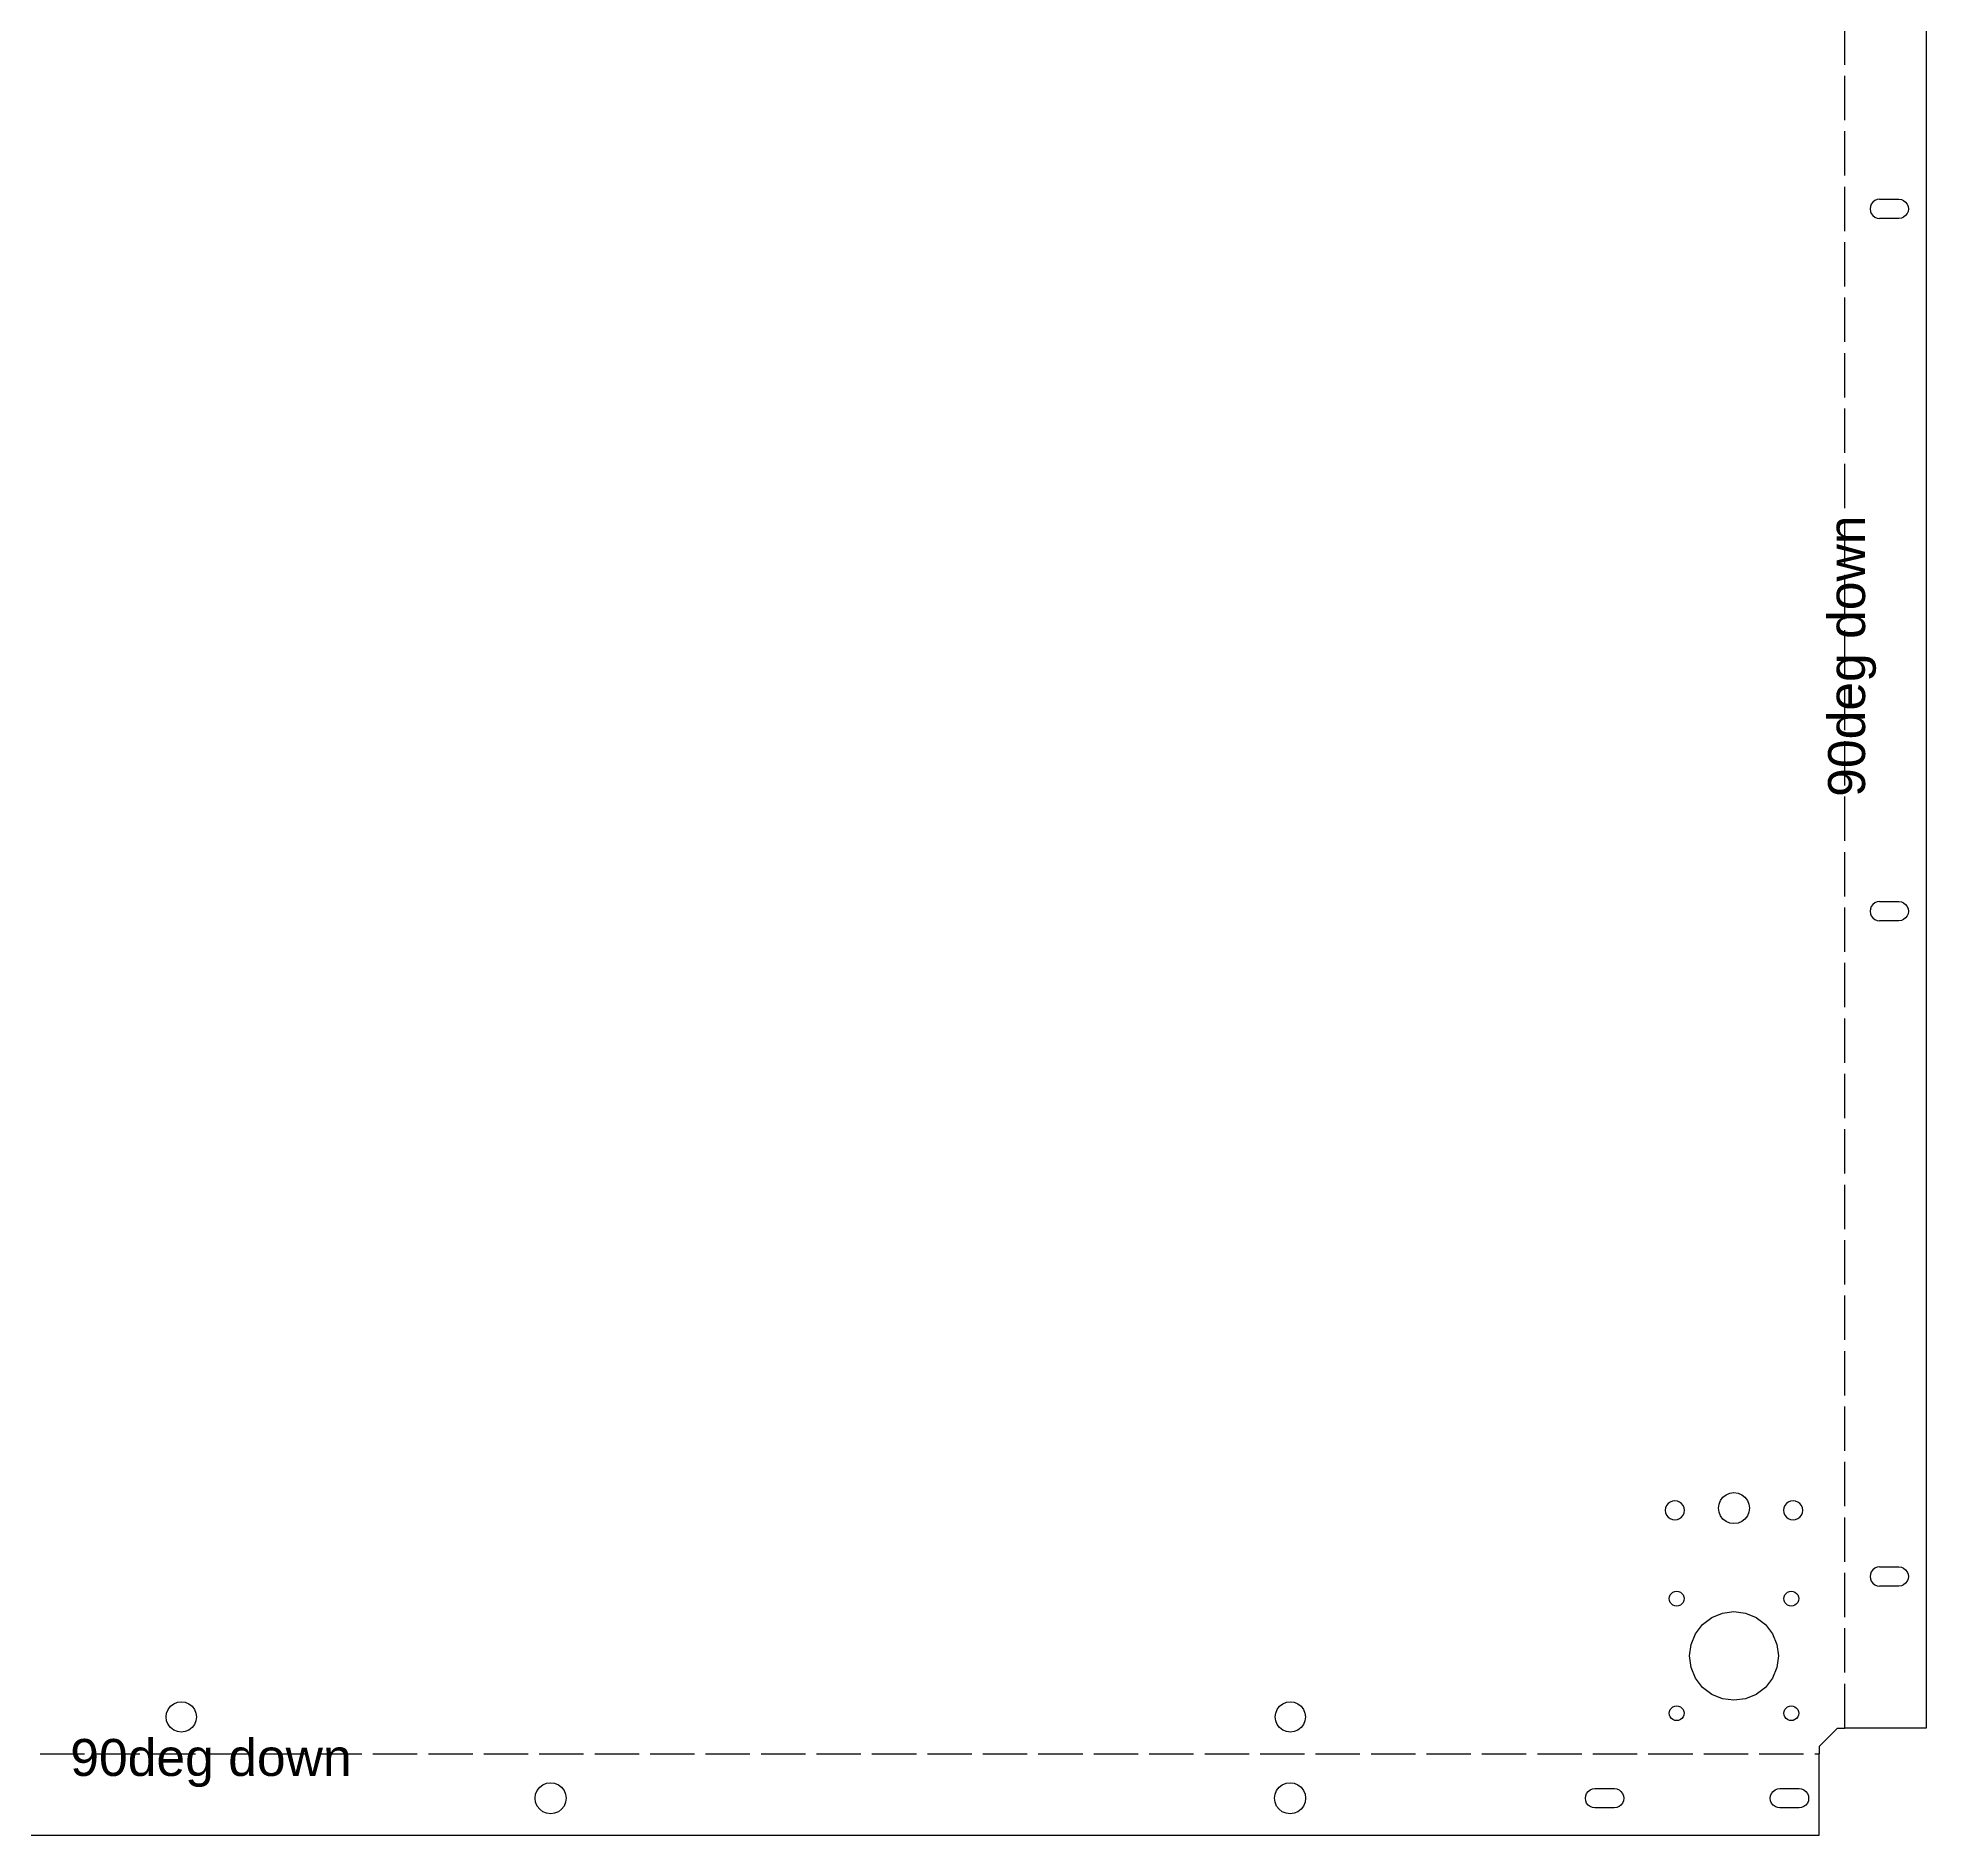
# Model space of a CAD drawing. Extents: x -1267 to 2080, y -21 to 4009.
# Drawn here: x -85 to 425, y 2103 to 2590 of the extents above; entities that cross this region are included whole.
import ezdxf

# ---------------------------------------------------------------- set-up
doc = ezdxf.new("R2010")
doc.units = 0
doc.linetypes.add('ACAD_ISO02W100', pattern=[15, 12, -3])
doc.layers.get('0').update_dxf_attribs({"true_color": 0xffffff})
doc.layers.add('Layer0', color=7, linetype='Continuous', true_color=0xffffff)
doc.styles.add('textstyle28', font='')
doc.styles.add('textstyle35', font='')
doc.styles.get('textstyle28').set_extended_font_data('Arial')
doc.styles.get('textstyle35').set_extended_font_data('Arial')

msp = doc.modelspace()

# ---------------------------------------------------------------- linework, layer by layer
at = {"layer": 'Layer0', "color": 2, "linetype": 'ACAD_ISO02W100', "true_color": 0xffff00}
for p, q in [((403.37, 2132.33, 0.05), (403.37, 2764.18, 0.05)), ((-489.8, 2125.33, 0.05), (396.37, 2125.33, 0.05))]:
    msp.add_line(p, q, dxfattribs=at)
at = {"layer": 'Layer0'}
for p, q in [((425.37, 2764.18, 0.05), (425.37, 2132.33, 0.05)), ((410.26, 2544, 0.05), (410.17, 2543.33, 0.05)), ((410.52, 2544.63, 0.05), (410.26, 2544, 0.05)), ((410.94, 2545.17, 0.05), (410.52, 2544.63, 0.05)), ((411.47, 2545.58, 0.05), (410.94, 2545.17, 0.05)), ((412.1, 2545.84, 0.05), (411.47, 2545.58, 0.05)), ((412.77, 2545.93, 0.05), (412.1, 2545.84, 0.05)), ((412.77, 2545.93, 0.05), (415.37, 2545.93, 0.05)), ((415.37, 2545.93, 0.05), (417.97, 2545.93, 0.05)), ((417.97, 2545.93, 0.05), (418.65, 2545.84, 0.05)), ((418.65, 2545.84, 0.05), (419.27, 2545.58, 0.05)), ((419.27, 2545.58, 0.05), (419.81, 2545.17, 0.05)), ((419.81, 2545.17, 0.05), (420.23, 2544.63, 0.05)), ((420.23, 2544.63, 0.05), (420.49, 2544, 0.05)), ((420.49, 2544, 0.05), (420.57, 2543.33, 0.05)), ((410.17, 2543.33, 0.05), (410.26, 2542.65, 0.05)), ((410.26, 2542.65, 0.05), (410.52, 2542.03, 0.05)), ((410.52, 2542.03, 0.05), (410.94, 2541.49, 0.05)), ((410.94, 2541.49, 0.05), (411.47, 2541.08, 0.05)), ((411.47, 2541.08, 0.05), (412.1, 2540.82, 0.05)), ((412.1, 2540.82, 0.05), (412.77, 2540.73, 0.05)), ((415.37, 2540.73, 0.05), (412.77, 2540.73, 0.05)), ((417.97, 2540.73, 0.05), (415.37, 2540.73, 0.05)), ((418.65, 2540.82, 0.05), (417.97, 2540.73, 0.05)), ((419.27, 2541.08, 0.05), (418.65, 2540.82, 0.05)), ((419.81, 2541.49, 0.05), (419.27, 2541.08, 0.05)), ((420.23, 2542.03, 0.05), (419.81, 2541.49, 0.05)), ((420.49, 2542.65, 0.05), (420.23, 2542.03, 0.05)), ((420.57, 2543.33, 0.05), (420.49, 2542.65, 0.05)), ((410.94, 2355.17, 0.05), (410.52, 2354.63, 0.05)), ((411.47, 2355.58, 0.05), (410.94, 2355.17, 0.05)), ((412.1, 2355.84, 0.05), (411.47, 2355.58, 0.05)), ((412.77, 2355.93, 0.05), (412.1, 2355.84, 0.05)), ((412.77, 2355.93, 0.05), (415.37, 2355.93, 0.05)), ((415.37, 2355.93, 0.05), (417.97, 2355.93, 0.05)), ((417.97, 2355.93, 0.05), (418.65, 2355.84, 0.05)), ((418.65, 2355.84, 0.05), (419.27, 2355.58, 0.05)), ((419.27, 2355.58, 0.05), (419.81, 2355.17, 0.05)), ((419.81, 2355.17, 0.05), (420.23, 2354.63, 0.05)), ((410.26, 2354, 0.05), (410.17, 2353.33, 0.05)), ((410.17, 2353.33, 0.05), (410.26, 2352.65, 0.05)), ((410.52, 2354.63, 0.05), (410.26, 2354, 0.05)), ((410.26, 2352.65, 0.05), (410.52, 2352.03, 0.05)), ((410.52, 2352.03, 0.05), (410.94, 2351.49, 0.05)), ((410.94, 2351.49, 0.05), (411.47, 2351.08, 0.05)), ((411.47, 2351.08, 0.05), (412.1, 2350.82, 0.05)), ((412.1, 2350.82, 0.05), (412.77, 2350.73, 0.05)), ((415.37, 2350.73, 0.05), (412.77, 2350.73, 0.05)), ((417.97, 2350.73, 0.05), (415.37, 2350.73, 0.05)), ((418.65, 2350.82, 0.05), (417.97, 2350.73, 0.05)), ((419.27, 2351.08, 0.05), (418.65, 2350.82, 0.05)), ((419.81, 2351.49, 0.05), (419.27, 2351.08, 0.05)), ((420.23, 2352.03, 0.05), (419.81, 2351.49, 0.05)), ((420.23, 2354.63, 0.05), (420.49, 2354, 0.05)), ((420.49, 2352.65, 0.05), (420.23, 2352.03, 0.05)), ((420.49, 2354, 0.05), (420.57, 2353.33, 0.05)), ((420.57, 2353.33, 0.05), (420.49, 2352.65, 0.05)), ((354.86, 2191.9, 0.05), (354.77, 2191.23, 0.05)), ((355.12, 2192.53, 0.05), (354.86, 2191.9, 0.05)), ((355.54, 2193.07, 0.05), (355.12, 2192.53, 0.05)), ((356.07, 2193.48, 0.05), (355.54, 2193.07, 0.05)), ((356.7, 2193.74, 0.05), (356.07, 2193.48, 0.05)), ((357.37, 2193.83, 0.05), (356.7, 2193.74, 0.05)), ((358.05, 2193.74, 0.05), (357.37, 2193.83, 0.05)), ((358.67, 2193.48, 0.05), (358.05, 2193.74, 0.05)), ((359.21, 2193.07, 0.05), (358.67, 2193.48, 0.05)), ((359.63, 2192.53, 0.05), (359.21, 2193.07, 0.05)), ((359.89, 2191.9, 0.05), (359.63, 2192.53, 0.05)), ((359.97, 2191.23, 0.05), (359.89, 2191.9, 0.05)), ((369.17, 2191.83, 0.05), (369.32, 2192.91, 0.05)), ((369.32, 2190.74, 0.05), (369.17, 2191.83, 0.05)), ((369.32, 2192.91, 0.05), (369.74, 2193.93, 0.05)), ((369.74, 2193.93, 0.05), (370.4, 2194.8, 0.05)), ((370.4, 2194.8, 0.05), (371.27, 2195.46, 0.05)), ((371.27, 2195.46, 0.05), (372.29, 2195.88, 0.05)), ((372.29, 2195.88, 0.05), (373.37, 2196.03, 0.05)), ((373.37, 2196.03, 0.05), (374.46, 2195.88, 0.05)), ((374.46, 2195.88, 0.05), (375.47, 2195.46, 0.05)), ((375.47, 2195.46, 0.05), (376.34, 2194.8, 0.05)), ((376.34, 2194.8, 0.05), (377.01, 2193.93, 0.05)), ((377.01, 2193.93, 0.05), (377.43, 2192.91, 0.05)), ((377.43, 2192.91, 0.05), (377.57, 2191.83, 0.05)), ((377.57, 2191.83, 0.05), (377.43, 2190.74, 0.05)), ((386.86, 2191.9, 0.05), (386.77, 2191.23, 0.05)), ((387.12, 2192.53, 0.05), (386.86, 2191.9, 0.05)), ((387.54, 2193.07, 0.05), (387.12, 2192.53, 0.05)), ((388.07, 2193.48, 0.05), (387.54, 2193.07, 0.05)), ((388.7, 2193.74, 0.05), (388.07, 2193.48, 0.05)), ((389.37, 2193.83, 0.05), (388.7, 2193.74, 0.05)), ((390.05, 2193.74, 0.05), (389.37, 2193.83, 0.05)), ((390.67, 2193.48, 0.05), (390.05, 2193.74, 0.05)), ((391.21, 2193.07, 0.05), (390.67, 2193.48, 0.05)), ((391.63, 2192.53, 0.05), (391.21, 2193.07, 0.05)), ((391.89, 2191.9, 0.05), (391.63, 2192.53, 0.05)), ((391.97, 2191.23, 0.05), (391.89, 2191.9, 0.05)), ((354.77, 2191.23, 0.05), (354.86, 2190.55, 0.05)), ((354.86, 2190.55, 0.05), (355.12, 2189.93, 0.05)), ((355.12, 2189.93, 0.05), (355.54, 2189.39, 0.05)), ((355.54, 2189.39, 0.05), (356.07, 2188.98, 0.05)), ((356.07, 2188.98, 0.05), (356.7, 2188.72, 0.05)), ((356.7, 2188.72, 0.05), (357.37, 2188.63, 0.05)), ((357.37, 2188.63, 0.05), (358.05, 2188.72, 0.05)), ((358.05, 2188.72, 0.05), (358.67, 2188.98, 0.05)), ((358.67, 2188.98, 0.05), (359.21, 2189.39, 0.05)), ((359.21, 2189.39, 0.05), (359.63, 2189.93, 0.05)), ((359.63, 2189.93, 0.05), (359.89, 2190.55, 0.05)), ((359.89, 2190.55, 0.05), (359.97, 2191.23, 0.05)), ((369.74, 2189.73, 0.05), (369.32, 2190.74, 0.05)), ((370.4, 2188.86, 0.05), (369.74, 2189.73, 0.05)), ((371.27, 2188.19, 0.05), (370.4, 2188.86, 0.05)), ((372.29, 2187.77, 0.05), (371.27, 2188.19, 0.05)), ((373.37, 2187.63, 0.05), (372.29, 2187.77, 0.05)), ((374.46, 2187.77, 0.05), (373.37, 2187.63, 0.05)), ((375.47, 2188.19, 0.05), (374.46, 2187.77, 0.05)), ((376.34, 2188.86, 0.05), (375.47, 2188.19, 0.05)), ((377.01, 2189.73, 0.05), (376.34, 2188.86, 0.05)), ((377.43, 2190.74, 0.05), (377.01, 2189.73, 0.05)), ((386.77, 2191.23, 0.05), (386.86, 2190.55, 0.05)), ((386.86, 2190.55, 0.05), (387.12, 2189.93, 0.05)), ((387.12, 2189.93, 0.05), (387.54, 2189.39, 0.05)), ((387.54, 2189.39, 0.05), (388.07, 2188.98, 0.05)), ((388.07, 2188.98, 0.05), (388.7, 2188.72, 0.05)), ((388.7, 2188.72, 0.05), (389.37, 2188.63, 0.05)), ((389.37, 2188.63, 0.05), (390.05, 2188.72, 0.05)), ((390.05, 2188.72, 0.05), (390.67, 2188.98, 0.05)), ((390.67, 2188.98, 0.05), (391.21, 2189.39, 0.05)), ((391.21, 2189.39, 0.05), (391.63, 2189.93, 0.05)), ((391.63, 2189.93, 0.05), (391.89, 2190.55, 0.05)), ((391.89, 2190.55, 0.05), (391.97, 2191.23, 0.05)), ((410.26, 2174, 0.05), (410.17, 2173.33, 0.05)), ((410.17, 2173.33, 0.05), (410.26, 2172.65, 0.05)), ((410.52, 2174.63, 0.05), (410.26, 2174, 0.05)), ((410.26, 2172.65, 0.05), (410.52, 2172.03, 0.05)), ((410.94, 2175.17, 0.05), (410.52, 2174.63, 0.05)), ((410.52, 2172.03, 0.05), (410.94, 2171.49, 0.05)), ((411.47, 2175.58, 0.05), (410.94, 2175.17, 0.05)), ((410.94, 2171.49, 0.05), (411.47, 2171.08, 0.05)), ((412.1, 2175.84, 0.05), (411.47, 2175.58, 0.05)), ((411.47, 2171.08, 0.05), (412.1, 2170.82, 0.05)), ((412.77, 2175.93, 0.05), (412.1, 2175.84, 0.05)), ((412.77, 2175.93, 0.05), (415.37, 2175.93, 0.05)), ((415.37, 2175.93, 0.05), (417.97, 2175.93, 0.05)), ((417.97, 2175.93, 0.05), (418.65, 2175.84, 0.05)), ((418.65, 2175.84, 0.05), (419.27, 2175.58, 0.05)), ((419.27, 2171.08, 0.05), (418.65, 2170.82, 0.05)), ((419.27, 2175.58, 0.05), (419.81, 2175.17, 0.05)), ((419.81, 2171.49, 0.05), (419.27, 2171.08, 0.05)), ((419.81, 2175.17, 0.05), (420.23, 2174.63, 0.05)), ((420.23, 2172.03, 0.05), (419.81, 2171.49, 0.05)), ((420.23, 2174.63, 0.05), (420.49, 2174, 0.05)), ((420.49, 2172.65, 0.05), (420.23, 2172.03, 0.05)), ((420.49, 2174, 0.05), (420.57, 2173.33, 0.05)), ((420.57, 2173.33, 0.05), (420.49, 2172.65, 0.05)), ((355.87, 2167.33, 0.05), (355.94, 2167.84, 0.05)), ((355.94, 2166.81, 0.05), (355.87, 2167.33, 0.05)), ((355.94, 2167.84, 0.05), (356.14, 2168.33, 0.05)), ((356.14, 2166.33, 0.05), (355.94, 2166.81, 0.05)), ((356.14, 2168.33, 0.05), (356.46, 2168.74, 0.05)), ((356.46, 2165.91, 0.05), (356.14, 2166.33, 0.05)), ((356.46, 2168.74, 0.05), (356.87, 2169.06, 0.05)), ((356.87, 2165.6, 0.05), (356.46, 2165.91, 0.05)), ((356.87, 2169.06, 0.05), (357.36, 2169.26, 0.05)), ((357.36, 2169.26, 0.05), (357.87, 2169.33, 0.05)), ((357.87, 2169.33, 0.05), (358.39, 2169.26, 0.05)), ((358.39, 2169.26, 0.05), (358.87, 2169.06, 0.05)), ((358.87, 2169.06, 0.05), (359.29, 2168.74, 0.05)), ((359.29, 2165.91, 0.05), (358.87, 2165.6, 0.05)), ((359.29, 2168.74, 0.05), (359.61, 2168.33, 0.05)), ((359.61, 2166.33, 0.05), (359.29, 2165.91, 0.05)), ((359.61, 2168.33, 0.05), (359.81, 2167.84, 0.05)), ((359.81, 2166.81, 0.05), (359.61, 2166.33, 0.05)), ((359.81, 2167.84, 0.05), (359.87, 2167.33, 0.05)), ((359.87, 2167.33, 0.05), (359.81, 2166.81, 0.05)), ((386.87, 2167.33, 0.05), (386.94, 2167.84, 0.05)), ((386.94, 2166.81, 0.05), (386.87, 2167.33, 0.05)), ((386.94, 2167.84, 0.05), (387.14, 2168.33, 0.05)), ((387.14, 2166.33, 0.05), (386.94, 2166.81, 0.05)), ((387.14, 2168.33, 0.05), (387.46, 2168.74, 0.05)), ((387.46, 2165.91, 0.05), (387.14, 2166.33, 0.05)), ((387.46, 2168.74, 0.05), (387.87, 2169.06, 0.05)), ((387.87, 2165.6, 0.05), (387.46, 2165.91, 0.05)), ((387.87, 2169.06, 0.05), (388.36, 2169.26, 0.05)), ((388.36, 2169.26, 0.05), (388.87, 2169.33, 0.05)), ((388.87, 2169.33, 0.05), (389.39, 2169.26, 0.05)), ((389.39, 2169.26, 0.05), (389.87, 2169.06, 0.05)), ((389.87, 2169.06, 0.05), (390.29, 2168.74, 0.05)), ((390.29, 2165.91, 0.05), (389.87, 2165.6, 0.05)), ((390.29, 2168.74, 0.05), (390.61, 2168.33, 0.05)), ((390.61, 2166.33, 0.05), (390.29, 2165.91, 0.05)), ((390.61, 2168.33, 0.05), (390.81, 2167.84, 0.05)), ((390.81, 2166.81, 0.05), (390.61, 2166.33, 0.05)), ((390.81, 2167.84, 0.05), (390.87, 2167.33, 0.05)), ((390.87, 2167.33, 0.05), (390.81, 2166.81, 0.05)), ((412.1, 2170.82, 0.05), (412.77, 2170.73, 0.05)), ((415.37, 2170.73, 0.05), (412.77, 2170.73, 0.05)), ((417.97, 2170.73, 0.05), (415.37, 2170.73, 0.05)), ((418.65, 2170.82, 0.05), (417.97, 2170.73, 0.05)), ((357.36, 2165.4, 0.05), (356.87, 2165.6, 0.05)), ((357.87, 2165.33, 0.05), (357.36, 2165.4, 0.05)), ((358.39, 2165.4, 0.05), (357.87, 2165.33, 0.05)), ((358.87, 2165.6, 0.05), (358.39, 2165.4, 0.05)), ((364.89, 2160.31, 0.05), (367.37, 2162.22, 0.05)), ((367.37, 2162.22, 0.05), (370.27, 2163.42, 0.05)), ((370.27, 2163.42, 0.05), (373.37, 2163.83, 0.05)), ((373.37, 2163.83, 0.05), (376.48, 2163.42, 0.05)), ((376.48, 2163.42, 0.05), (379.37, 2162.22, 0.05)), ((379.37, 2162.22, 0.05), (381.86, 2160.31, 0.05)), ((388.36, 2165.4, 0.05), (387.87, 2165.6, 0.05)), ((388.87, 2165.33, 0.05), (388.36, 2165.4, 0.05)), ((389.39, 2165.4, 0.05), (388.87, 2165.33, 0.05)), ((389.87, 2165.6, 0.05), (389.39, 2165.4, 0.05)), ((361.78, 2154.93, 0.05), (362.98, 2157.83, 0.05)), ((362.98, 2157.83, 0.05), (364.89, 2160.31, 0.05)), ((381.86, 2160.31, 0.05), (383.77, 2157.83, 0.05)), ((383.77, 2157.83, 0.05), (384.97, 2154.93, 0.05)), ((361.37, 2151.83, 0.05), (361.78, 2154.93, 0.05)), ((361.78, 2148.72, 0.05), (361.37, 2151.83, 0.05)), ((384.97, 2154.93, 0.05), (385.37, 2151.83, 0.05)), ((385.37, 2151.83, 0.05), (384.97, 2148.72, 0.05)), ((362.98, 2145.83, 0.05), (361.78, 2148.72, 0.05)), ((364.89, 2143.34, 0.05), (362.98, 2145.83, 0.05)), ((383.77, 2145.83, 0.05), (381.86, 2143.34, 0.05)), ((384.97, 2148.72, 0.05), (383.77, 2145.83, 0.05)), ((367.37, 2141.43, 0.05), (364.89, 2143.34, 0.05)), ((370.27, 2140.24, 0.05), (367.37, 2141.43, 0.05)), ((379.37, 2141.43, 0.05), (376.48, 2140.24, 0.05)), ((381.86, 2143.34, 0.05), (379.37, 2141.43, 0.05)), ((-50.73, 2135.33, 0.05), (-50.59, 2136.39, 0.05)), ((-50.59, 2134.27, 0.05), (-50.73, 2135.33, 0.05)), ((-50.59, 2136.39, 0.05), (-50.18, 2137.38, 0.05)), ((-50.18, 2137.38, 0.05), (-49.52, 2138.23, 0.05)), ((-49.52, 2138.23, 0.05), (-48.68, 2138.88, 0.05)), ((-48.68, 2138.88, 0.05), (-47.69, 2139.29, 0.05)), ((-47.69, 2139.29, 0.05), (-46.63, 2139.43, 0.05)), ((-46.63, 2139.43, 0.05), (-45.56, 2139.29, 0.05)), ((-45.56, 2139.29, 0.05), (-44.58, 2138.88, 0.05)), ((-44.58, 2138.88, 0.05), (-43.73, 2138.23, 0.05)), ((-43.73, 2138.23, 0.05), (-43.07, 2137.38, 0.05)), ((-43.07, 2137.38, 0.05), (-42.67, 2136.39, 0.05)), ((-42.67, 2136.39, 0.05), (-42.53, 2135.33, 0.05)), ((-42.53, 2135.33, 0.05), (-42.67, 2134.27, 0.05)), ((249.27, 2135.33, 0.05), (249.41, 2136.39, 0.05)), ((249.41, 2134.27, 0.05), (249.27, 2135.33, 0.05)), ((249.41, 2136.39, 0.05), (249.82, 2137.38, 0.05)), ((249.82, 2137.38, 0.05), (250.48, 2138.23, 0.05)), ((250.48, 2138.23, 0.05), (251.32, 2138.88, 0.05)), ((251.32, 2138.88, 0.05), (252.31, 2139.29, 0.05)), ((252.31, 2139.29, 0.05), (253.37, 2139.43, 0.05)), ((253.37, 2139.43, 0.05), (254.44, 2139.29, 0.05)), ((254.44, 2139.29, 0.05), (255.42, 2138.88, 0.05)), ((255.42, 2138.88, 0.05), (256.27, 2138.23, 0.05)), ((256.27, 2138.23, 0.05), (256.93, 2137.38, 0.05)), ((256.93, 2137.38, 0.05), (257.33, 2136.39, 0.05)), ((257.33, 2136.39, 0.05), (257.47, 2135.33, 0.05)), ((257.47, 2135.33, 0.05), (257.33, 2134.27, 0.05)), ((355.87, 2136.33, 0.05), (355.94, 2136.84, 0.05)), ((355.94, 2135.81, 0.05), (355.87, 2136.33, 0.05)), ((355.94, 2136.84, 0.05), (356.14, 2137.33, 0.05)), ((356.14, 2135.33, 0.05), (355.94, 2135.81, 0.05)), ((356.14, 2137.33, 0.05), (356.46, 2137.74, 0.05)), ((356.46, 2134.91, 0.05), (356.14, 2135.33, 0.05)), ((356.46, 2137.74, 0.05), (356.87, 2138.06, 0.05)), ((356.87, 2138.06, 0.05), (357.36, 2138.26, 0.05)), ((357.36, 2138.26, 0.05), (357.87, 2138.33, 0.05)), ((357.87, 2138.33, 0.05), (358.39, 2138.26, 0.05)), ((358.39, 2138.26, 0.05), (358.87, 2138.06, 0.05)), ((358.87, 2138.06, 0.05), (359.29, 2137.74, 0.05)), ((359.29, 2137.74, 0.05), (359.61, 2137.33, 0.05)), ((359.61, 2135.33, 0.05), (359.29, 2134.91, 0.05)), ((359.61, 2137.33, 0.05), (359.81, 2136.84, 0.05)), ((359.81, 2135.81, 0.05), (359.61, 2135.33, 0.05)), ((359.81, 2136.84, 0.05), (359.87, 2136.33, 0.05)), ((359.87, 2136.33, 0.05), (359.81, 2135.81, 0.05)), ((373.37, 2139.83, 0.05), (370.27, 2140.24, 0.05)), ((376.48, 2140.24, 0.05), (373.37, 2139.83, 0.05)), ((386.87, 2136.33, 0.05), (386.94, 2136.84, 0.05)), ((386.94, 2135.81, 0.05), (386.87, 2136.33, 0.05)), ((386.94, 2136.84, 0.05), (387.14, 2137.33, 0.05)), ((387.14, 2135.33, 0.05), (386.94, 2135.81, 0.05)), ((387.14, 2137.33, 0.05), (387.46, 2137.74, 0.05)), ((387.46, 2134.91, 0.05), (387.14, 2135.33, 0.05)), ((387.46, 2137.74, 0.05), (387.87, 2138.06, 0.05)), ((387.87, 2138.06, 0.05), (388.36, 2138.26, 0.05)), ((388.36, 2138.26, 0.05), (388.87, 2138.33, 0.05)), ((388.87, 2138.33, 0.05), (389.39, 2138.26, 0.05)), ((389.39, 2138.26, 0.05), (389.87, 2138.06, 0.05)), ((389.87, 2138.06, 0.05), (390.29, 2137.74, 0.05)), ((390.29, 2137.74, 0.05), (390.61, 2137.33, 0.05)), ((390.61, 2135.33, 0.05), (390.29, 2134.91, 0.05)), ((390.61, 2137.33, 0.05), (390.81, 2136.84, 0.05)), ((390.81, 2135.81, 0.05), (390.61, 2135.33, 0.05)), ((390.81, 2136.84, 0.05), (390.87, 2136.33, 0.05)), ((390.87, 2136.33, 0.05), (390.81, 2135.81, 0.05)), ((-50.18, 2133.28, 0.05), (-50.59, 2134.27, 0.05)), ((-49.52, 2132.43, 0.05), (-50.18, 2133.28, 0.05)), ((-48.68, 2131.78, 0.05), (-49.52, 2132.43, 0.05)), ((-47.69, 2131.37, 0.05), (-48.68, 2131.78, 0.05)), ((-46.63, 2131.23, 0.05), (-47.69, 2131.37, 0.05)), ((-45.56, 2131.37, 0.05), (-46.63, 2131.23, 0.05)), ((-44.58, 2131.78, 0.05), (-45.56, 2131.37, 0.05)), ((-43.73, 2132.43, 0.05), (-44.58, 2131.78, 0.05)), ((-43.07, 2133.28, 0.05), (-43.73, 2132.43, 0.05)), ((-42.67, 2134.27, 0.05), (-43.07, 2133.28, 0.05)), ((249.82, 2133.28, 0.05), (249.41, 2134.27, 0.05)), ((250.48, 2132.43, 0.05), (249.82, 2133.28, 0.05)), ((251.32, 2131.78, 0.05), (250.48, 2132.43, 0.05)), ((252.31, 2131.37, 0.05), (251.32, 2131.78, 0.05)), ((253.37, 2131.23, 0.05), (252.31, 2131.37, 0.05)), ((254.44, 2131.37, 0.05), (253.37, 2131.23, 0.05)), ((255.42, 2131.78, 0.05), (254.44, 2131.37, 0.05)), ((256.27, 2132.43, 0.05), (255.42, 2131.78, 0.05)), ((256.93, 2133.28, 0.05), (256.27, 2132.43, 0.05)), ((257.33, 2134.27, 0.05), (256.93, 2133.28, 0.05)), ((356.87, 2134.6, 0.05), (356.46, 2134.91, 0.05)), ((357.36, 2134.4, 0.05), (356.87, 2134.6, 0.05)), ((357.87, 2134.33, 0.05), (357.36, 2134.4, 0.05)), ((358.39, 2134.4, 0.05), (357.87, 2134.33, 0.05)), ((358.87, 2134.6, 0.05), (358.39, 2134.4, 0.05)), ((359.29, 2134.91, 0.05), (358.87, 2134.6, 0.05)), ((387.87, 2134.6, 0.05), (387.46, 2134.91, 0.05)), ((388.36, 2134.4, 0.05), (387.87, 2134.6, 0.05)), ((388.87, 2134.33, 0.05), (388.36, 2134.4, 0.05)), ((389.39, 2134.4, 0.05), (388.87, 2134.33, 0.05)), ((389.87, 2134.6, 0.05), (389.39, 2134.4, 0.05)), ((390.29, 2134.91, 0.05), (389.87, 2134.6, 0.05)), ((396.37, 2127.33, 0.05), (401.37, 2132.33, 0.05)), ((401.37, 2132.33, 0.05), (403.37, 2132.33, 0.05)), ((425.37, 2132.33, 0.05), (403.37, 2132.33, 0.05)), ((396.37, 2127.33, 0.05), (396.37, 2125.33, 0.05)), ((396.37, 2103.33, 0.05), (396.37, 2125.33, 0.05)), ((49.23, 2114.41, 0.05), (49.65, 2115.43, 0.05)), ((49.65, 2115.43, 0.05), (50.32, 2116.3, 0.05)), ((50.32, 2116.3, 0.05), (51.19, 2116.96, 0.05)), ((51.19, 2116.96, 0.05), (52.2, 2117.38, 0.05)), ((52.2, 2117.38, 0.05), (53.29, 2117.53, 0.05)), ((53.29, 2117.53, 0.05), (54.37, 2117.38, 0.05)), ((54.37, 2117.38, 0.05), (55.39, 2116.96, 0.05)), ((55.39, 2116.96, 0.05), (56.26, 2116.3, 0.05)), ((56.26, 2116.3, 0.05), (56.93, 2115.43, 0.05)), ((56.93, 2115.43, 0.05), (57.34, 2114.41, 0.05)), ((249.23, 2114.41, 0.05), (249.65, 2115.43, 0.05)), ((249.65, 2115.43, 0.05), (250.32, 2116.3, 0.05)), ((250.32, 2116.3, 0.05), (251.19, 2116.96, 0.05)), ((251.19, 2116.96, 0.05), (252.2, 2117.38, 0.05)), ((252.2, 2117.38, 0.05), (253.29, 2117.53, 0.05)), ((253.29, 2117.53, 0.05), (254.37, 2117.38, 0.05)), ((254.37, 2117.38, 0.05), (255.39, 2116.96, 0.05)), ((255.39, 2116.96, 0.05), (256.26, 2116.3, 0.05)), ((256.26, 2116.3, 0.05), (256.93, 2115.43, 0.05)), ((256.93, 2115.43, 0.05), (257.34, 2114.41, 0.05)), ((333.52, 2114.63, 0.05), (333.94, 2115.17, 0.05)), ((333.94, 2115.17, 0.05), (334.47, 2115.58, 0.05)), ((334.47, 2115.58, 0.05), (335.1, 2115.84, 0.05)), ((335.1, 2115.84, 0.05), (335.77, 2115.93, 0.05)), ((335.77, 2115.93, 0.05), (338.37, 2115.93, 0.05)), ((338.37, 2115.93, 0.05), (340.97, 2115.93, 0.05)), ((340.97, 2115.93, 0.05), (341.07, 2115.93, 0.05)), ((341.07, 2115.93, 0.05), (341.65, 2115.84, 0.05)), ((341.65, 2115.84, 0.05), (342.27, 2115.58, 0.05)), ((342.27, 2115.58, 0.05), (342.81, 2115.17, 0.05)), ((342.81, 2115.17, 0.05), (343.23, 2114.63, 0.05)), ((383.52, 2114.63, 0.05), (383.94, 2115.17, 0.05)), ((383.94, 2115.17, 0.05), (384.47, 2115.58, 0.05)), ((384.47, 2115.58, 0.05), (385.1, 2115.84, 0.05)), ((385.1, 2115.84, 0.05), (385.77, 2115.93, 0.05)), ((385.77, 2115.93, 0.05), (388.37, 2115.93, 0.05)), ((388.37, 2115.93, 0.05), (390.97, 2115.93, 0.05)), ((390.97, 2115.93, 0.05), (391.65, 2115.84, 0.05)), ((391.65, 2115.84, 0.05), (392.27, 2115.58, 0.05)), ((392.27, 2115.58, 0.05), (392.81, 2115.17, 0.05)), ((392.81, 2115.17, 0.05), (393.23, 2114.63, 0.05)), ((49.09, 2113.33, 0.05), (49.23, 2114.41, 0.05)), ((49.23, 2112.24, 0.05), (49.09, 2113.33, 0.05)), ((49.65, 2111.23, 0.05), (49.23, 2112.24, 0.05)), ((50.32, 2110.36, 0.05), (49.65, 2111.23, 0.05)), ((51.19, 2109.69, 0.05), (50.32, 2110.36, 0.05)), ((56.26, 2110.36, 0.05), (55.39, 2109.69, 0.05)), ((56.93, 2111.23, 0.05), (56.26, 2110.36, 0.05)), ((57.34, 2112.24, 0.05), (56.93, 2111.23, 0.05)), ((57.34, 2114.41, 0.05), (57.49, 2113.33, 0.05)), ((57.49, 2113.33, 0.05), (57.34, 2112.24, 0.05)), ((249.09, 2113.33, 0.05), (249.23, 2114.41, 0.05)), ((249.23, 2112.24, 0.05), (249.09, 2113.33, 0.05)), ((249.65, 2111.23, 0.05), (249.23, 2112.24, 0.05)), ((250.32, 2110.36, 0.05), (249.65, 2111.23, 0.05)), ((251.19, 2109.69, 0.05), (250.32, 2110.36, 0.05)), ((256.26, 2110.36, 0.05), (255.39, 2109.69, 0.05)), ((256.93, 2111.23, 0.05), (256.26, 2110.36, 0.05)), ((257.34, 2112.24, 0.05), (256.93, 2111.23, 0.05)), ((257.34, 2114.41, 0.05), (257.49, 2113.33, 0.05)), ((257.49, 2113.33, 0.05), (257.34, 2112.24, 0.05)), ((333.17, 2113.33, 0.05), (333.26, 2114, 0.05)), ((333.26, 2112.65, 0.05), (333.17, 2113.33, 0.05)), ((333.26, 2114, 0.05), (333.52, 2114.63, 0.05)), ((333.52, 2112.03, 0.05), (333.26, 2112.65, 0.05)), ((333.94, 2111.49, 0.05), (333.52, 2112.03, 0.05)), ((334.47, 2111.08, 0.05), (333.94, 2111.49, 0.05)), ((335.1, 2110.82, 0.05), (334.47, 2111.08, 0.05)), ((335.77, 2110.73, 0.05), (335.1, 2110.82, 0.05)), ((338.37, 2110.73, 0.05), (335.77, 2110.73, 0.05)), ((340.97, 2110.73, 0.05), (338.37, 2110.73, 0.05)), ((341.65, 2110.82, 0.05), (340.97, 2110.73, 0.05)), ((342.27, 2111.08, 0.05), (341.65, 2110.82, 0.05)), ((342.81, 2111.49, 0.05), (342.27, 2111.08, 0.05)), ((343.23, 2112.03, 0.05), (342.81, 2111.49, 0.05)), ((343.23, 2114.63, 0.05), (343.49, 2114, 0.05)), ((343.49, 2112.65, 0.05), (343.23, 2112.03, 0.05)), ((343.49, 2114, 0.05), (343.57, 2113.33, 0.05)), ((343.57, 2113.33, 0.05), (343.49, 2112.65, 0.05)), ((383.17, 2113.33, 0.05), (383.26, 2114, 0.05)), ((383.26, 2112.65, 0.05), (383.17, 2113.33, 0.05)), ((383.26, 2114, 0.05), (383.52, 2114.63, 0.05)), ((383.52, 2112.03, 0.05), (383.26, 2112.65, 0.05)), ((383.94, 2111.49, 0.05), (383.52, 2112.03, 0.05)), ((384.47, 2111.08, 0.05), (383.94, 2111.49, 0.05)), ((385.1, 2110.82, 0.05), (384.47, 2111.08, 0.05)), ((385.77, 2110.73, 0.05), (385.1, 2110.82, 0.05)), ((388.37, 2110.73, 0.05), (385.77, 2110.73, 0.05)), ((390.97, 2110.73, 0.05), (388.37, 2110.73, 0.05)), ((391.65, 2110.82, 0.05), (390.97, 2110.73, 0.05)), ((392.27, 2111.08, 0.05), (391.65, 2110.82, 0.05)), ((392.81, 2111.49, 0.05), (392.27, 2111.08, 0.05)), ((393.23, 2112.03, 0.05), (392.81, 2111.49, 0.05)), ((393.23, 2114.63, 0.05), (393.49, 2114, 0.05)), ((393.49, 2112.65, 0.05), (393.23, 2112.03, 0.05)), ((393.49, 2114, 0.05), (393.57, 2113.33, 0.05)), ((393.57, 2113.33, 0.05), (393.49, 2112.65, 0.05)), ((52.2, 2109.27, 0.05), (51.19, 2109.69, 0.05)), ((53.29, 2109.13, 0.05), (52.2, 2109.27, 0.05)), ((54.37, 2109.27, 0.05), (53.29, 2109.13, 0.05)), ((55.39, 2109.69, 0.05), (54.37, 2109.27, 0.05)), ((252.2, 2109.27, 0.05), (251.19, 2109.69, 0.05)), ((253.29, 2109.13, 0.05), (252.2, 2109.27, 0.05)), ((254.37, 2109.27, 0.05), (253.29, 2109.13, 0.05)), ((255.39, 2109.69, 0.05), (254.37, 2109.27, 0.05)), ((-489.8, 2103.33, 0.05), (396.37, 2103.33, 0.05))]:
    msp.add_line(p, q, dxfattribs=at)

# ---------------------------------------------------------------- texts
at = {"insert": (398.83, 2384.26), "char_height": 1, "attachment_point": 1, "rotation": 90, "style": 'textstyle35'}
msp.add_mtext('\\H10;90deg down', dxfattribs=at)
at = {"insert": (-76.66, 2129.37), "char_height": 1, "attachment_point": 1, "style": 'textstyle28'}
msp.add_mtext('\\H10;90deg down', dxfattribs=at)

doc.saveas('drawing.dxf')
